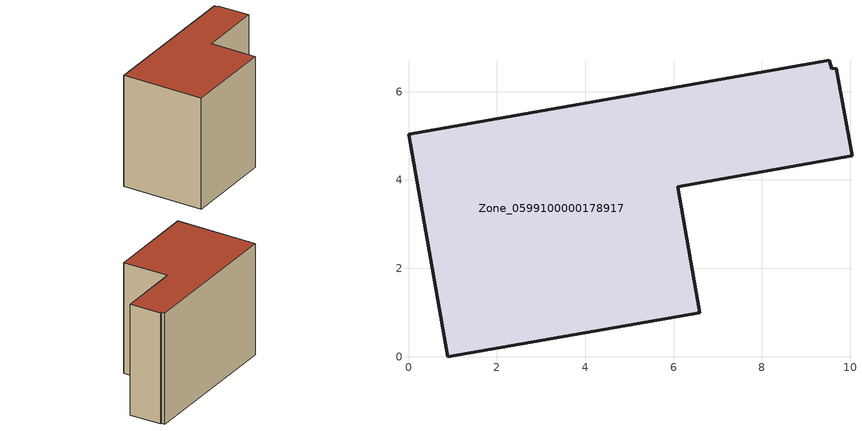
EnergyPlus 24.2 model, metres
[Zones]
Zone_0599100000178917
 floor ground (C_G): 0,5.04 9.53,6.71 9.58,6.51 9.69,6.53 10.04,4.55 6.09,3.85 6.59,1 0.89,0 z0
 wall outside (C_F): 0.89,0 6.59,1 6.09,3.85 10.04,4.55 9.69,6.53 9.58,6.51 9.53,6.71 0,5.04 0.89,0 z0:7.08
 roof outside (C_R): 9.53,6.71 0,5.04 0.89,0 6.59,1 6.09,3.85 10.04,4.55 9.69,6.53 9.58,6.51 z7.08
[BUILDING]
Pand.0599100000178917: North Axis=0; Terrain=City; Loads Convergence Tolerance Value=0.04; Temperature Convergence Tolerance Value=0.4; Solar Distribution=FullExterior; Maximum Number of Warmup Days=25; Minimum Number of Warmup Days=1
[Site:Location]
Rotterdam.The.Hague.AP_ZH_NLD Design_Conditions: Latitude=51.96; Longitude=4.45; Time Zone=1; Elevation=-4.5
[SITE:GROUNDTEMPERATURE:BUILDINGSURFACE]
18, 18, 18, 18, 18, 18, 18, 18, 18, 18, 18, 18
[MATERIAL] Thermal Absorptance=0.9; Solar Absorptance=0.7; Visible Absorptance=0.7
Name | Roughness | Thickness | Conductivity | Density | Specific Heat
G.TI.1946 | MediumSmooth | 0.15 | 1 | 540 | 1210
F.TI.1946 | Rough | 0.3 | 0.857143 | 1920 | 840
R.TI.1946 | MediumRough | 0.2 | 0.1 | 1500 | 1000
[CONSTRUCTION]
C_G: G.TI.1946
C_F: F.TI.1946
C_R: R.TI.1946
[ZONE]
Zone_0599100000178917: Type=1; Multiplier=1; Ceiling Height=Autocalculate; Volume=Autocalculate; Floor Area=autocalculate; Part of Total Floor Area=Yes
[ZONEINFILTRATION:DESIGNFLOWRATE]
Infil_Zone_0599100000178917: Zone or ZoneList or Space or SpaceList=Zone_0599100000178917; Schedule=AlwaysOn; Design Flow Rate Calculation Method=Flow/Area; Flow Rate per Floor Area=0.003; Constant Term Coefficient=1; Temperature Term Coefficient=0; Velocity Term Coefficient=0; Velocity Squared Term Coefficient=0
[HVACTEMPLATE:ZONE:IDEALLOADSAIRSYSTEM]
Zone_0599100000178917: Maximum Heating Supply Air Temperature=50; Minimum Cooling Supply Air Temperature=13; Maximum Heating Supply Air Humidity Ratio=0.0156; Minimum Cooling Supply Air Humidity Ratio=0.0077; Heating Limit=NoLimit; Cooling Limit=NoLimit; Dehumidification Control Type=ConstantSensibleHeatRatio; Cooling Sensible Heat Ratio=0.7; Dehumidification Setpoint=60; Humidification Control Type=None; Humidification Setpoint=30; Outdoor Air Method=None; Outdoor Air Flow Rate per Person=0.00944; Outdoor Air Flow Rate per Zone Floor Area=0; Outdoor Air Flow Rate per Zone=0; Demand Controlled Ventilation Type=None; Outdoor Air Economizer Type=NoEconomizer; Heat Recovery Type=None; Sensible Heat Recovery Effectiveness=0.7; Latent Heat Recovery Effectiveness=0.65
[ZONECONTROL:THERMOSTAT]
ThermostatControl_Zone_0599100000178917: Zone or ZoneList=Zone_0599100000178917; Control Type Schedule=DualSetpointControlType; Control 1=Thermostat_Zone_0599100000178917; Temperature Difference Between Cutout And Setpoint=0
[THERMOSTATSETPOINT:DUALSETPOINT]
Thermostat_Zone_0599100000178917: Heating Setpoint Temperature Schedule=HeatingSetpoint_Zone_0599100000178917; Cooling Setpoint Temperature Schedule=CoolingSetpoint_Zone_0599100000178917
[SCHEDULE:COMPACT]
HeatingSetpoint_Zone_0599100000178917: Through: 12/31, For: AllDays, Until: 24:00, 21
CoolingSetpoint_Zone_0599100000178917: Through: 12/31, For: AllDays, Until: 24:00, 24
DualSetpointControlType: Through: 12/31, For: AllDays, Until: 24:00, 4
AlwaysOn: Through: 12/31, For: AllDays, Until: 24:00, 1
